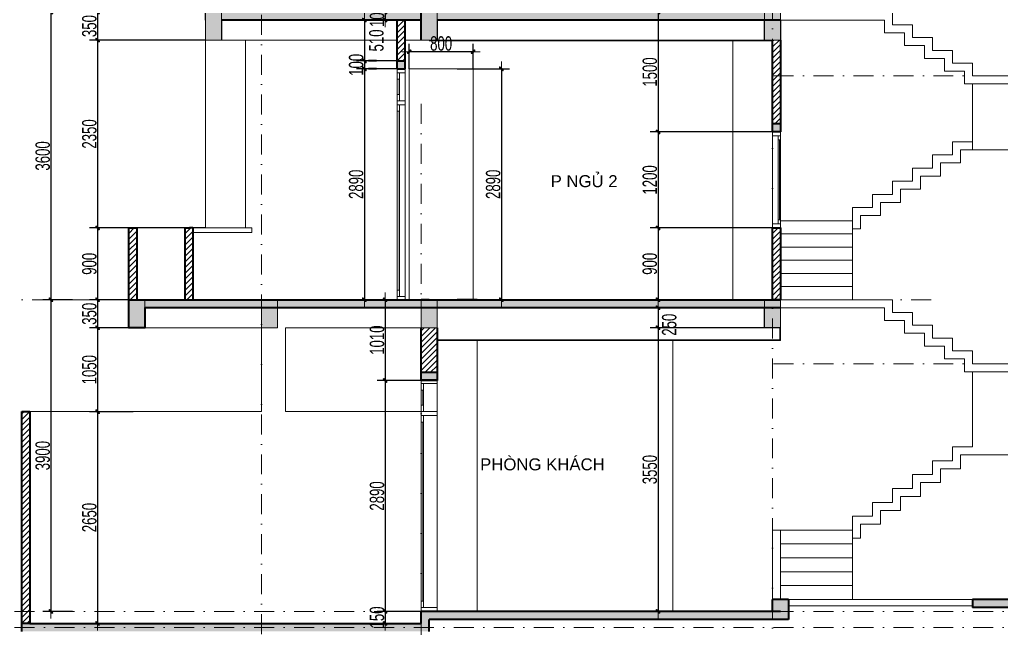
# Model space of a CAD drawing. Header units: inches. Extents: x 921646 to 2157952, y -92667 to 262089.
# Drawn here: x 1948835 to 1961124, y 143480 to 151096 of the extents above; entities that cross this region are included whole.
import ezdxf
from ezdxf.enums import TextEntityAlignment as Align

# ---------------------------------------------------------------- set-up
doc = ezdxf.new("R2010")
doc.units = ezdxf.units.IN
doc.header["$MEASUREMENT"] = 0
doc.linetypes.add('DASHDOT', pattern=[1, 0.5, -0.25, 0, -0.25])
doc.layers.get('0').update_dxf_attribs({"lineweight": 9})
doc.layers.get('DEFPOINTS').update_dxf_attribs({"lineweight": 9})
for name, color, linetype, lineweight in [('00 gach chiu lua', 30, 'Continuous', 13), ('01-WALL', 10, 'Continuous', 35), ('04-TRUC', 40, 'DASHDOT', 9), ('09-DIMOUT', 251, 'Continuous', 9), ('11 CUA', 42, 'Continuous', 15), ('13-VATDUNG', 104, 'Continuous', 13), ('CUA', 3, 'Continuous', 18)]:
    doc.layers.add(name, color=color, linetype=linetype, lineweight=lineweight)
doc.layers.add('02-TEXT', color=7, linetype='Continuous')
doc.layers.add('SectionCutEdges', color=7, linetype='Continuous')
doc.styles.add('C', font='VHARIAL.TTF')
doc.styles.add('KICHTHUOC', font='VHELVCN.TTF', dxfattribs={"width": 0.8})
doc.styles.add('KS Sophia 191015$0$GHICHU-C', font='arial.ttf', dxfattribs={"width": 0.7})
doc.dimstyles.new('Copy of 100', dxfattribs={"dimscale": 100, "dimtxt": 1.8, "dimasz": 0.003, "dimexe": 1, "dimexo": 0, "dimgap": 0.1, "dimtad": 1, "dimdec": 0, "dimdsep": 46, "dimtxsty": 'KICHTHUOC', "dimblk": '1A', "dimcen": 0.001, "dimdle": 1.5, "dimclrt": 3, "dimadec": 0, "dimazin": 0, "dimtfac": 1, "dimtdec": 0, "dimtix": 1, "dimtmove": 2, "dimatfit": 3, "dimldrblk": '1A', "dimfxl": 1, "dimtolj": 1, "dimtzin": 0, "dimarcsym": 0})

# ---------------------------------------------------------------- blocks, each defined once
blk = doc.blocks.new('*U42')
at = {"layer": '11 CUA'}
for points in [[(0, 2900), (-200, 2900), (-200, 2850), (0, 2850)], [(-170, 2770), (-200, 2770), (-200, 2850), (-170, 2850)], [(-170, 2500), (-200, 2500), (-200, 2580), (-170, 2580)], [(0, 2500), (-200, 2500), (-200, 2450), (0, 2450)], [(-170, 2370), (-200, 2370), (-200, 2450), (-170, 2450)], [(-170, 50), (-200, 50), (-200, 130), (-170, 130)], [(0, 0), (-200, 0), (-200, 50), (0, 50)]]:
    blk.add_lwpolyline(points, close=True, dxfattribs=at)
for points in [[(0, 2850), (0, 2500)], [(-200, 2770), (-200, 2580)], [(-170, 2770), (-170, 2580)], [(-200, 2370), (-200, 130)], [(-170, 2370), (-170, 130)], [(0, 50), (0, 2450)]]:
    blk.add_lwpolyline(points, dxfattribs=at)
at = {"layer": '11 CUA', "const_width": 5}
for points in [[(-185, 2770), (-185, 2580)], [(-185, 2370), (-185, 130)]]:
    blk.add_lwpolyline(points, dxfattribs=at)
blk = doc.blocks.new('ưqeqweqeqeqeqw')
at = {"layer": '09-DIMOUT'}
h = blk.add_hatch(color=256, dxfattribs=at)
h.dxf.hatch_style = 1
h.paths.add_polyline_path([(1769227, 99389), (1769027, 99389), (1769027, 99039), (1769227, 99039)])
blk.add_lwpolyline([(1769027, 99039), (1769227, 99039), (1769227, 99389), (1769027, 99389)], close=True, dxfattribs=at)
blk = doc.blocks.new('*U46')
at = {"layer": '11 CUA'}
for points in [[(0, 2900), (-100, 2900), (-100, 2850), (0, 2850)], [(-70, 2770), (-100, 2770), (-100, 2850), (-70, 2850)], [(-70, 2500), (-100, 2500), (-100, 2580), (-70, 2580)], [(0, 2500), (-100, 2500), (-100, 2450), (0, 2450)], [(-70, 2370), (-100, 2370), (-100, 2450), (-70, 2450)], [(-70, 50), (-100, 50), (-100, 130), (-70, 130)], [(0, 0), (-100, 0), (-100, 50), (0, 50)]]:
    blk.add_lwpolyline(points, close=True, dxfattribs=at)
for points in [[(0, 2850), (0, 2500)], [(-100, 2770), (-100, 2580)], [(-70, 2770), (-70, 2580)], [(-100, 2370), (-100, 130)], [(-70, 2370), (-70, 130)], [(0, 50), (0, 2450)]]:
    blk.add_lwpolyline(points, dxfattribs=at)
at = {"layer": '11 CUA', "const_width": 5}
for points in [[(-85, 2770), (-85, 2580)], [(-85, 2370), (-85, 130)]]:
    blk.add_lwpolyline(points, dxfattribs=at)
blk = doc.blocks.new('*U47')
for p, q in [((100, 0), (100, -30)), ((1100, 0), (1100, -30)), ((50, -30), (1150, -30))]:
    blk.add_line(p, q)
for points in [[(0, 0), (50, 0), (50, -100), (0, -100)], [(1150, 0), (1200, 0), (1200, -100), (1150, -100)]]:
    blk.add_lwpolyline(points, close=True)
for points in [[(1150, 0), (50, 0)], [(1150, -100), (50, -100)]]:
    blk.add_lwpolyline(points)
at = {"color": 8}
blk.add_lwpolyline([(100, -15), (1100, -15)], dxfattribs=at)
at = {"style": 'KS Sophia 191015$0$GHICHU-C', "flags": 1}
for tag, p in [('TEN_CUA', (450, -174)), ('KICH_THUOC', (450, -290)), ('QUI_CACH', (450, -411))]:
    blk.add_attdef(tag, text='', height=50, dxfattribs=at).set_placement(p, align=Align.MIDDLE)
blk = doc.blocks.new('KTHUOC')
blk.add_hatch(color=256).paths.add_polyline_path([(-71, -42), (42, 71, -1), (71, 42), (-42, -71, -1)])
for p, q in [((-14, 14), (14, -14)), ((0, -200), (0, 200)), ((-300, 0), (300, 0))]:
    blk.add_line(p, q)
for points in [[(42, 71), (-71, -42)], [(-42, -71), (71, 42)]]:
    blk.add_lwpolyline(points)
for centre, start, end in [((57, 57), 315, 135), ((-57, -57), 135, 315)]:
    blk.add_arc(centre, 20, start, end)
blk = doc.blocks.new('1A')
at = {"layer": '00 gach chiu lua'}
blk.add_blockref('KTHUOC', (0, 0), dxfattribs=at)
blk = doc.blocks.new('*D75')
at = {"layer": '09-DIMOUT', "color": 0, "lineweight": -2, "transparency": 16777216}
for p, q in [((1953861, 151191), (1953310, 151191)), ((1953410, 151192), (1953410, 151192)), ((1953410, 151191), (1953410, 151091)), ((1953861, 151091), (1953310, 151091)), ((1953410, 151091), (1953410, 151091))]:
    blk.add_line(p, q, dxfattribs=at)
at = {"layer": 'DEFPOINTS', "color": 0, "transparency": 16777216}
for p in [(1953861, 151191), (1953410, 151091), (1953861, 151091)]:
    blk.add_point(p, dxfattribs=at)
at = {"layer": '09-DIMOUT', "color": 0, "lineweight": -2, "transparency": 16777216, "xscale": 0.3, "yscale": 0.3, "zscale": 0.3}
for p, rotation in [((1953410, 151191), 270), ((1953410, 151091), 90)]:
    blk.add_blockref('1A', p, dxfattribs=dict(at, rotation=rotation))
at = {"layer": '09-DIMOUT', "color": 3, "transparency": 16777216, "insert": (1953309, 151141), "char_height": 180, "attachment_point": 5, "rotation": 90, "style": 'KICHTHUOC'}
blk.add_mtext('\\A1;100', dxfattribs=at)
blk = doc.blocks.new('*D76')
at = {"layer": '09-DIMOUT', "color": 0, "lineweight": -2, "transparency": 16777216}
for p, q in [((1953600, 151091), (1953050, 151091)), ((1953150, 151091), (1953150, 150582)), ((1953600, 150581), (1953050, 150581))]:
    blk.add_line(p, q, dxfattribs=at)
at = {"layer": 'DEFPOINTS', "color": 0, "transparency": 16777216}
for p in [(1953600, 151091), (1953150, 150581), (1953600, 150581)]:
    blk.add_point(p, dxfattribs=at)
at = {"layer": '09-DIMOUT', "color": 0, "lineweight": -2, "transparency": 16777216, "xscale": 0.3, "yscale": 0.3, "zscale": 0.3}
for p, rotation in [((1953150, 151091), 90), ((1953150, 150581), 270)]:
    blk.add_blockref('1A', p, dxfattribs=dict(at, rotation=rotation))
at = {"layer": '09-DIMOUT', "color": 3, "transparency": 16777216, "insert": (1953301, 150836), "char_height": 180, "attachment_point": 5, "rotation": 90, "style": 'KICHTHUOC'}
blk.add_mtext('\\A1;510', dxfattribs=at)
blk = doc.blocks.new('*D77')
at = {"layer": '09-DIMOUT', "color": 0, "lineweight": -2, "transparency": 16777216}
for p, q in [((1953600, 150581), (1953050, 150581)), ((1953150, 150582), (1953150, 150582)), ((1953150, 150581), (1953150, 150481)), ((1953600, 150481), (1953050, 150481)), ((1953150, 150481), (1953150, 150481))]:
    blk.add_line(p, q, dxfattribs=at)
at = {"layer": 'DEFPOINTS', "color": 0, "transparency": 16777216}
for p in [(1953600, 150581), (1953150, 150481), (1953600, 150481)]:
    blk.add_point(p, dxfattribs=at)
at = {"layer": '09-DIMOUT', "color": 0, "lineweight": -2, "transparency": 16777216, "xscale": 0.3, "yscale": 0.3, "zscale": 0.3}
for p, rotation in [((1953150, 150581), 270), ((1953150, 150481), 90)]:
    blk.add_blockref('1A', p, dxfattribs=dict(at, rotation=rotation))
at = {"layer": '09-DIMOUT', "color": 3, "transparency": 16777216, "insert": (1953048, 150531), "char_height": 180, "attachment_point": 5, "rotation": 90, "style": 'KICHTHUOC'}
blk.add_mtext('\\A1;100', dxfattribs=at)
blk = doc.blocks.new('*D78')
at = {"layer": '09-DIMOUT', "color": 0, "lineweight": -2, "transparency": 16777216}
for p, q in [((1953600, 150481), (1953050, 150481)), ((1953150, 150481), (1953150, 147592)), ((1953600, 147591), (1953050, 147591))]:
    blk.add_line(p, q, dxfattribs=at)
at = {"layer": 'DEFPOINTS', "color": 0, "transparency": 16777216}
for p in [(1953600, 150481), (1953150, 147591), (1953600, 147591)]:
    blk.add_point(p, dxfattribs=at)
at = {"layer": '09-DIMOUT', "color": 0, "lineweight": -2, "transparency": 16777216, "xscale": 0.3, "yscale": 0.3, "zscale": 0.3}
for p, rotation in [((1953150, 150481), 90), ((1953150, 147591), 270)]:
    blk.add_blockref('1A', p, dxfattribs=dict(at, rotation=rotation))
at = {"layer": '09-DIMOUT', "color": 3, "transparency": 16777216, "insert": (1953048, 149036), "char_height": 180, "attachment_point": 5, "rotation": 90, "style": 'KICHTHUOC'}
blk.add_mtext('\\A1;2890', dxfattribs=at)
blk = doc.blocks.new('*D79')
at = {"layer": '09-DIMOUT', "color": 0, "lineweight": -2, "transparency": 16777216}
for p, q in [((1953861, 147591), (1953310, 147591)), ((1953410, 147591), (1953410, 146582)), ((1953861, 146581), (1953310, 146581))]:
    blk.add_line(p, q, dxfattribs=at)
at = {"layer": 'DEFPOINTS', "color": 0, "transparency": 16777216}
for p in [(1953861, 147591), (1953410, 146581), (1953861, 146581)]:
    blk.add_point(p, dxfattribs=at)
at = {"layer": '09-DIMOUT', "color": 0, "lineweight": -2, "transparency": 16777216, "xscale": 0.3, "yscale": 0.3, "zscale": 0.3}
for p, rotation in [((1953410, 147591), 90), ((1953410, 146581), 270)]:
    blk.add_blockref('1A', p, dxfattribs=dict(at, rotation=rotation))
at = {"layer": '09-DIMOUT', "color": 3, "transparency": 16777216, "insert": (1953309, 147086), "char_height": 180, "attachment_point": 5, "rotation": 90, "style": 'KICHTHUOC'}
blk.add_mtext('\\A1;1010', dxfattribs=at)
blk = doc.blocks.new('*D80')
at = {"layer": '09-DIMOUT', "color": 0, "lineweight": -2, "transparency": 16777216}
for p, q in [((1953861, 146581), (1953310, 146581)), ((1953410, 146581), (1953410, 143692)), ((1953861, 143691), (1953310, 143691))]:
    blk.add_line(p, q, dxfattribs=at)
at = {"layer": 'DEFPOINTS', "color": 0, "transparency": 16777216}
for p in [(1953861, 146581), (1953410, 143691), (1953861, 143691)]:
    blk.add_point(p, dxfattribs=at)
at = {"layer": '09-DIMOUT', "color": 0, "lineweight": -2, "transparency": 16777216, "xscale": 0.3, "yscale": 0.3, "zscale": 0.3}
for p, rotation in [((1953410, 146581), 90), ((1953410, 143691), 270)]:
    blk.add_blockref('1A', p, dxfattribs=dict(at, rotation=rotation))
at = {"layer": '09-DIMOUT', "color": 3, "transparency": 16777216, "insert": (1953309, 145136), "char_height": 180, "attachment_point": 5, "rotation": 90, "style": 'KICHTHUOC'}
blk.add_mtext('\\A1;2890', dxfattribs=at)
blk = doc.blocks.new('*D81')
at = {"layer": '09-DIMOUT', "color": 0, "lineweight": -2, "transparency": 16777216}
for p, q in [((1953861, 143691), (1953310, 143691)), ((1953410, 143692), (1953410, 143692)), ((1953410, 143691), (1953410, 143541)), ((1953861, 143541), (1953310, 143541)), ((1953410, 143541), (1953410, 143541))]:
    blk.add_line(p, q, dxfattribs=at)
at = {"layer": 'DEFPOINTS', "color": 0, "transparency": 16777216}
for p in [(1953861, 143691), (1953410, 143541), (1953861, 143541)]:
    blk.add_point(p, dxfattribs=at)
at = {"layer": '09-DIMOUT', "color": 0, "lineweight": -2, "transparency": 16777216, "xscale": 0.3, "yscale": 0.3, "zscale": 0.3}
for p, rotation in [((1953410, 143691), 270), ((1953410, 143541), 90)]:
    blk.add_blockref('1A', p, dxfattribs=dict(at, rotation=rotation))
at = {"layer": '09-DIMOUT', "color": 3, "transparency": 16777216, "insert": (1953309, 143616), "char_height": 180, "attachment_point": 5, "rotation": 90, "style": 'KICHTHUOC'}
blk.add_mtext('\\A1;150', dxfattribs=at)
blk = doc.blocks.new('*D87')
at = {"layer": '09-DIMOUT', "color": 0, "lineweight": -2, "transparency": 16777216}
for p, q in [((1957261, 151191), (1956726, 151191)), ((1956826, 151191), (1956826, 149692)), ((1958261, 149691), (1956726, 149691))]:
    blk.add_line(p, q, dxfattribs=at)
at = {"layer": 'DEFPOINTS', "color": 0, "transparency": 16777216}
for p in [(1957261, 151191), (1956826, 149691), (1958261, 149691)]:
    blk.add_point(p, dxfattribs=at)
at = {"layer": '09-DIMOUT', "color": 0, "lineweight": -2, "transparency": 16777216, "xscale": 0.3, "yscale": 0.3, "zscale": 0.3}
for p, rotation in [((1956826, 151191), 90), ((1956826, 149691), 270)]:
    blk.add_blockref('1A', p, dxfattribs=dict(at, rotation=rotation))
at = {"layer": '09-DIMOUT', "color": 3, "transparency": 16777216, "insert": (1956724, 150441), "char_height": 180, "attachment_point": 5, "rotation": 90, "style": 'KICHTHUOC'}
blk.add_mtext('\\A1;1500', dxfattribs=at)
blk = doc.blocks.new('*D88')
at = {"layer": '09-DIMOUT', "color": 0, "lineweight": -2, "transparency": 16777216}
for p, q in [((1958261, 149691), (1956726, 149691)), ((1956826, 149691), (1956826, 148492)), ((1958261, 148491), (1956726, 148491))]:
    blk.add_line(p, q, dxfattribs=at)
at = {"layer": 'DEFPOINTS', "color": 0, "transparency": 16777216}
for p in [(1958261, 149691), (1956826, 148491), (1958261, 148491)]:
    blk.add_point(p, dxfattribs=at)
at = {"layer": '09-DIMOUT', "color": 0, "lineweight": -2, "transparency": 16777216, "xscale": 0.3, "yscale": 0.3, "zscale": 0.3}
for p, rotation in [((1956826, 149691), 90), ((1956826, 148491), 270)]:
    blk.add_blockref('1A', p, dxfattribs=dict(at, rotation=rotation))
at = {"layer": '09-DIMOUT', "color": 3, "transparency": 16777216, "insert": (1956724, 149091), "char_height": 180, "attachment_point": 5, "rotation": 90, "style": 'KICHTHUOC'}
blk.add_mtext('\\A1;1200', dxfattribs=at)
blk = doc.blocks.new('*D89')
at = {"layer": '09-DIMOUT', "color": 0, "lineweight": -2, "transparency": 16777216}
for p, q in [((1958261, 148491), (1956726, 148491)), ((1956826, 148491), (1956826, 147592)), ((1958211, 147591), (1956726, 147591))]:
    blk.add_line(p, q, dxfattribs=at)
at = {"layer": 'DEFPOINTS', "color": 0, "transparency": 16777216}
for p in [(1958261, 148491), (1956826, 147591), (1958211, 147591)]:
    blk.add_point(p, dxfattribs=at)
at = {"layer": '09-DIMOUT', "color": 0, "lineweight": -2, "transparency": 16777216, "xscale": 0.3, "yscale": 0.3, "zscale": 0.3}
for p, rotation in [((1956826, 148491), 90), ((1956826, 147591), 270)]:
    blk.add_blockref('1A', p, dxfattribs=dict(at, rotation=rotation))
at = {"layer": '09-DIMOUT', "color": 3, "transparency": 16777216, "insert": (1956724, 148041), "char_height": 180, "attachment_point": 5, "rotation": 90, "style": 'KICHTHUOC'}
blk.add_mtext('\\A1;900', dxfattribs=at)
blk = doc.blocks.new('*D90')
at = {"layer": '09-DIMOUT', "color": 0, "lineweight": -2, "transparency": 16777216}
for p, q in [((1958161, 147491), (1956726, 147491)), ((1956826, 147491), (1956826, 147242)), ((1958161, 147241), (1956726, 147241))]:
    blk.add_line(p, q, dxfattribs=at)
at = {"layer": 'DEFPOINTS', "color": 0, "transparency": 16777216}
for p in [(1958161, 147491), (1956826, 147241), (1958161, 147241)]:
    blk.add_point(p, dxfattribs=at)
at = {"layer": '09-DIMOUT', "color": 0, "lineweight": -2, "transparency": 16777216, "xscale": 0.3, "yscale": 0.3, "zscale": 0.3}
for p, rotation in [((1956826, 147491), 90), ((1956826, 147241), 270)]:
    blk.add_blockref('1A', p, dxfattribs=dict(at, rotation=rotation))
at = {"layer": '09-DIMOUT', "color": 3, "transparency": 16777216, "insert": (1956967, 147279), "char_height": 180, "attachment_point": 5, "rotation": 90, "style": 'KICHTHUOC'}
blk.add_mtext('\\A1;250', dxfattribs=at)
blk = doc.blocks.new('*D91')
at = {"layer": '09-DIMOUT', "color": 0, "lineweight": -2, "transparency": 16777216}
for p, q in [((1958161, 147241), (1956726, 147241)), ((1956826, 147241), (1956826, 143692)), ((1958361, 143691), (1956726, 143691))]:
    blk.add_line(p, q, dxfattribs=at)
at = {"layer": 'DEFPOINTS', "color": 0, "transparency": 16777216}
for p in [(1958161, 147241), (1956826, 143691), (1958361, 143691)]:
    blk.add_point(p, dxfattribs=at)
at = {"layer": '09-DIMOUT', "color": 0, "lineweight": -2, "transparency": 16777216, "xscale": 0.3, "yscale": 0.3, "zscale": 0.3}
for p, rotation in [((1956826, 147241), 90), ((1956826, 143691), 270)]:
    blk.add_blockref('1A', p, dxfattribs=dict(at, rotation=rotation))
at = {"layer": '09-DIMOUT', "color": 3, "transparency": 16777216, "insert": (1956724, 145466), "char_height": 180, "attachment_point": 5, "rotation": 90, "style": 'KICHTHUOC'}
blk.add_mtext('\\A1;3550', dxfattribs=at)
blk = doc.blocks.new('*D97')
at = {"layer": '09-DIMOUT', "color": 0, "lineweight": -2, "transparency": 16777216}
for p, q in [((1951161, 151191), (1949710, 151191)), ((1949810, 151191), (1949810, 150842)), ((1951161, 150841), (1949710, 150841))]:
    blk.add_line(p, q, dxfattribs=at)
at = {"layer": 'DEFPOINTS', "color": 0, "transparency": 16777216}
for p in [(1951161, 151191), (1949810, 150841), (1951161, 150841)]:
    blk.add_point(p, dxfattribs=at)
at = {"layer": '09-DIMOUT', "color": 0, "lineweight": -2, "transparency": 16777216, "xscale": 0.3, "yscale": 0.3, "zscale": 0.3}
for p, rotation in [((1949810, 151191), 90), ((1949810, 150841), 270)]:
    blk.add_blockref('1A', p, dxfattribs=dict(at, rotation=rotation))
at = {"layer": '09-DIMOUT', "color": 3, "transparency": 16777216, "insert": (1949708, 151016), "char_height": 180, "attachment_point": 5, "rotation": 90, "style": 'KICHTHUOC'}
blk.add_mtext('\\A1;350', dxfattribs=at)
blk = doc.blocks.new('*D98')
at = {"layer": '09-DIMOUT', "color": 0, "lineweight": -2, "transparency": 16777216}
for p, q in [((1951161, 150841), (1949710, 150841)), ((1949810, 150841), (1949810, 148492)), ((1951161, 148491), (1949710, 148491))]:
    blk.add_line(p, q, dxfattribs=at)
at = {"layer": 'DEFPOINTS', "color": 0, "transparency": 16777216}
for p in [(1951161, 150841), (1949810, 148491), (1951161, 148491)]:
    blk.add_point(p, dxfattribs=at)
at = {"layer": '09-DIMOUT', "color": 0, "lineweight": -2, "transparency": 16777216, "xscale": 0.3, "yscale": 0.3, "zscale": 0.3}
for p, rotation in [((1949810, 150841), 90), ((1949810, 148491), 270)]:
    blk.add_blockref('1A', p, dxfattribs=dict(at, rotation=rotation))
at = {"layer": '09-DIMOUT', "color": 3, "transparency": 16777216, "insert": (1949708, 149666), "char_height": 180, "attachment_point": 5, "rotation": 90, "style": 'KICHTHUOC'}
blk.add_mtext('\\A1;2350', dxfattribs=at)
blk = doc.blocks.new('*D99')
at = {"layer": '09-DIMOUT', "color": 0, "lineweight": -2, "transparency": 16777216}
for p, q in [((1951161, 148491), (1949710, 148491)), ((1949810, 148491), (1949810, 147592)), ((1950201, 147591), (1949710, 147591))]:
    blk.add_line(p, q, dxfattribs=at)
at = {"layer": 'DEFPOINTS', "color": 0, "transparency": 16777216}
for p in [(1951161, 148491), (1949810, 147591), (1950201, 147591)]:
    blk.add_point(p, dxfattribs=at)
at = {"layer": '09-DIMOUT', "color": 0, "lineweight": -2, "transparency": 16777216, "xscale": 0.3, "yscale": 0.3, "zscale": 0.3}
for p, rotation in [((1949810, 148491), 90), ((1949810, 147591), 270)]:
    blk.add_blockref('1A', p, dxfattribs=dict(at, rotation=rotation))
at = {"layer": '09-DIMOUT', "color": 3, "transparency": 16777216, "insert": (1949708, 148041), "char_height": 180, "attachment_point": 5, "rotation": 90, "style": 'KICHTHUOC'}
blk.add_mtext('\\A1;900', dxfattribs=at)
blk = doc.blocks.new('*D100')
at = {"layer": '09-DIMOUT', "color": 0, "lineweight": -2, "transparency": 16777216}
for p, q in [((1950201, 147591), (1949710, 147591)), ((1949810, 147591), (1949810, 147242)), ((1950201, 147241), (1949710, 147241))]:
    blk.add_line(p, q, dxfattribs=at)
at = {"layer": 'DEFPOINTS', "color": 0, "transparency": 16777216}
for p in [(1950201, 147591), (1949810, 147241), (1950201, 147241)]:
    blk.add_point(p, dxfattribs=at)
at = {"layer": '09-DIMOUT', "color": 0, "lineweight": -2, "transparency": 16777216, "xscale": 0.3, "yscale": 0.3, "zscale": 0.3}
for p, rotation in [((1949810, 147591), 90), ((1949810, 147241), 270)]:
    blk.add_blockref('1A', p, dxfattribs=dict(at, rotation=rotation))
at = {"layer": '09-DIMOUT', "color": 3, "transparency": 16777216, "insert": (1949708, 147416), "char_height": 180, "attachment_point": 5, "rotation": 90, "style": 'KICHTHUOC'}
blk.add_mtext('\\A1;350', dxfattribs=at)
blk = doc.blocks.new('*D101')
at = {"layer": '09-DIMOUT', "color": 0, "lineweight": -2, "transparency": 16777216}
for p, q in [((1950201, 147241), (1949710, 147241)), ((1949810, 147241), (1949810, 146192)), ((1950257, 146191), (1949710, 146191))]:
    blk.add_line(p, q, dxfattribs=at)
at = {"layer": 'DEFPOINTS', "color": 0, "transparency": 16777216}
for p in [(1950201, 147241), (1949810, 146191), (1950257, 146191)]:
    blk.add_point(p, dxfattribs=at)
at = {"layer": '09-DIMOUT', "color": 0, "lineweight": -2, "transparency": 16777216, "xscale": 0.3, "yscale": 0.3, "zscale": 0.3}
for p, rotation in [((1949810, 147241), 90), ((1949810, 146191), 270)]:
    blk.add_blockref('1A', p, dxfattribs=dict(at, rotation=rotation))
at = {"layer": '09-DIMOUT', "color": 3, "transparency": 16777216, "insert": (1949708, 146716), "char_height": 180, "attachment_point": 5, "rotation": 90, "style": 'KICHTHUOC'}
blk.add_mtext('\\A1;1050', dxfattribs=at)
blk = doc.blocks.new('*D102')
at = {"layer": '09-DIMOUT', "color": 0, "lineweight": -2, "transparency": 16777216}
for p, q in [((1950257, 146191), (1949710, 146191)), ((1949810, 146191), (1949810, 143542)), ((1950257, 143541), (1949710, 143541))]:
    blk.add_line(p, q, dxfattribs=at)
at = {"layer": 'DEFPOINTS', "color": 0, "transparency": 16777216}
for p in [(1950257, 146191), (1949810, 143541), (1950257, 143541)]:
    blk.add_point(p, dxfattribs=at)
at = {"layer": '09-DIMOUT', "color": 0, "lineweight": -2, "transparency": 16777216, "xscale": 0.3, "yscale": 0.3, "zscale": 0.3}
for p, rotation in [((1949810, 146191), 90), ((1949810, 143541), 270)]:
    blk.add_blockref('1A', p, dxfattribs=dict(at, rotation=rotation))
at = {"layer": '09-DIMOUT', "color": 3, "transparency": 16777216, "insert": (1949708, 144866), "char_height": 180, "attachment_point": 5, "rotation": 90, "style": 'KICHTHUOC'}
blk.add_mtext('\\A1;2650', dxfattribs=at)
blk = doc.blocks.new('*D103')
at = {"layer": '09-DIMOUT', "color": 0, "lineweight": -2, "transparency": 16777216}
for p, q in [((1954311, 150481), (1954965, 150481)), ((1954865, 150481), (1954865, 147592)), ((1954311, 147591), (1954965, 147591))]:
    blk.add_line(p, q, dxfattribs=at)
at = {"layer": 'DEFPOINTS', "color": 0, "transparency": 16777216}
for p in [(1954311, 150481), (1954311, 147591), (1954865, 147591)]:
    blk.add_point(p, dxfattribs=at)
at = {"layer": '09-DIMOUT', "color": 0, "lineweight": -2, "transparency": 16777216, "xscale": 0.3, "yscale": 0.3, "zscale": 0.3}
for p, rotation in [((1954865, 150481), 90), ((1954865, 147591), 270)]:
    blk.add_blockref('1A', p, dxfattribs=dict(at, rotation=rotation))
at = {"layer": '09-DIMOUT', "color": 3, "transparency": 16777216, "insert": (1954763, 149036), "char_height": 180, "attachment_point": 5, "rotation": 90, "style": 'KICHTHUOC'}
blk.add_mtext('\\A1;2890', dxfattribs=at)
blk = doc.blocks.new('*D104')
at = {"layer": '09-DIMOUT', "color": 0, "lineweight": -2, "transparency": 16777216}
for p, q in [((1953711, 150481), (1953711, 150795)), ((1954511, 150481), (1954511, 150795)), ((1954511, 150695), (1953711, 150695))]:
    blk.add_line(p, q, dxfattribs=at)
at = {"layer": 'DEFPOINTS', "color": 0, "transparency": 16777216}
for p in [(1953711, 150695), (1953711, 150481), (1954511, 150481)]:
    blk.add_point(p, dxfattribs=at)
at = {"layer": '09-DIMOUT', "color": 0, "lineweight": -2, "transparency": 16777216, "xscale": 0.3, "yscale": 0.3, "zscale": 0.3, "rotation": 180}
blk.add_blockref('1A', (1953711, 150695), dxfattribs=at)
at = {"layer": '09-DIMOUT', "color": 0, "lineweight": -2, "transparency": 16777216, "xscale": 0.3, "yscale": 0.3, "zscale": 0.3}
blk.add_blockref('1A', (1954511, 150695), dxfattribs=at)
at = {"layer": '09-DIMOUT', "color": 3, "transparency": 16777216, "insert": (1954111, 150797), "char_height": 180, "attachment_point": 5, "style": 'KICHTHUOC'}
blk.add_mtext('\\A1;800', dxfattribs=at)
blk = doc.blocks.new('*D527')
at = {"layer": '09-DIMOUT', "color": 0, "lineweight": -2, "transparency": 16777216}
for p, q in [((1949498, 151191), (1949126, 151191)), ((1949226, 151191), (1949226, 147592)), ((1949498, 147591), (1949126, 147591))]:
    blk.add_line(p, q, dxfattribs=at)
at = {"layer": 'DEFPOINTS', "color": 0, "transparency": 16777216}
for p in [(1949498, 151191), (1949226, 147591), (1949498, 147591)]:
    blk.add_point(p, dxfattribs=at)
at = {"layer": '09-DIMOUT', "color": 0, "lineweight": -2, "transparency": 16777216, "xscale": 0.3, "yscale": 0.3, "zscale": 0.3}
for p, rotation in [((1949226, 151191), 90), ((1949226, 147591), 270)]:
    blk.add_blockref('1A', p, dxfattribs=dict(at, rotation=rotation))
at = {"layer": '09-DIMOUT', "color": 3, "transparency": 16777216, "insert": (1949124, 149391), "char_height": 180, "attachment_point": 5, "rotation": 90, "style": 'KICHTHUOC'}
blk.add_mtext('\\A1;3600', dxfattribs=at)
blk = doc.blocks.new('*D528')
at = {"layer": '09-DIMOUT', "color": 0, "lineweight": -2, "transparency": 16777216}
for p, q in [((1949498, 147591), (1949126, 147591)), ((1949226, 147591), (1949226, 143692)), ((1949498, 143691), (1949126, 143691))]:
    blk.add_line(p, q, dxfattribs=at)
at = {"layer": 'DEFPOINTS', "color": 0, "transparency": 16777216}
for p in [(1949498, 147591), (1949226, 143691), (1949498, 143691)]:
    blk.add_point(p, dxfattribs=at)
at = {"layer": '09-DIMOUT', "color": 0, "lineweight": -2, "transparency": 16777216, "xscale": 0.3, "yscale": 0.3, "zscale": 0.3}
for p, rotation in [((1949226, 147591), 90), ((1949226, 143691), 270)]:
    blk.add_blockref('1A', p, dxfattribs=dict(at, rotation=rotation))
at = {"layer": '09-DIMOUT', "color": 3, "transparency": 16777216, "insert": (1949124, 145641), "char_height": 180, "attachment_point": 5, "rotation": 90, "style": 'KICHTHUOC'}
blk.add_mtext('\\A1;3900', dxfattribs=at)

msp = doc.modelspace()

# ---------------------------------------------------------------- hatches: boundary and pattern name
at = {"layer": '09-DIMOUT'}
h = msp.add_hatch(dxfattribs=at)
h.set_pattern_fill('ANSI31', color=256, scale=400)
h.paths.add_polyline_path([(1948960.8, 146191.5), (1948860.8, 146191.5), (1948860.8, 143541.5), (1948960.8, 143541.5)])
h.paths.add_polyline_path([(1950300.8, 148491.5), (1950200.8, 148491.5), (1950200.8, 147591.5), (1950300.8, 147591.5)])
h.paths.add_polyline_path([(1951000.8, 148491.5), (1950962.1, 148491.5), (1950900.8, 148491.5), (1950900.8, 147591.5), (1950962.1, 147591.5), (1951000.8, 147591.5)])
h.paths.add_polyline_path([(1954060.8, 147241.5), (1953860.8, 147241.5), (1953860.8, 146681.5), (1954060.8, 146681.5)])
h.paths.add_polyline_path([(1958360.8, 148491.5), (1958260.8, 148491.5), (1958260.8, 147591.5), (1958360.8, 147591.5)])
h.paths.add_polyline_path([(1958360.8, 150391.5), (1958260.8, 150391.5), (1958260.8, 149791.5), (1958360.8, 149791.5)])
h.paths.add_polyline_path([(1958360.8, 150841.5), (1958260.8, 150841.5), (1958260.8, 150391.5), (1958360.8, 150391.5)])
h.paths.add_polyline_path([(1951260.8, 151491.5), (1951160.8, 151491.5), (1951160.8, 151191.5), (1951260.8, 151191.5)])
h.paths.add_polyline_path([(1951660.8, 151491.5), (1951580.8, 151491.5), (1951560.8, 151491.5), (1951560.8, 151191.5), (1951660.8, 151191.5)])
h.paths.add_polyline_path([(1953660.8, 151091.5), (1953560.8, 151091.5), (1953560.8, 150581.5), (1953660.8, 150581.5)])
h.paths.add_polyline_path([(1957360.8, 154691.5), (1957260.8, 154691.5), (1957260.8, 153391.5), (1957360.8, 153391.5)])
h.paths.add_polyline_path([(1954760.8, 154691.5), (1954660.8, 154691.5), (1954660.8, 154181.5), (1954760.8, 154181.5)])
h.paths.add_polyline_path([(1953960.8, 155691.5), (1953860.8, 155691.5), (1953860.8, 154791.5), (1953960.8, 154791.5)])
h.paths.add_polyline_path([(1958360.8, 154991.5), (1958260.8, 154991.5), (1958260.8, 154791.5), (1958360.8, 154791.5)])
h.paths.add_polyline_path([(1960860.8, 154991.5), (1960760.8, 154991.5), (1960760.8, 154791.5), (1960860.8, 154791.5)])
h.paths.add_polyline_path([(1970360.8, 154441.5), (1970160.8, 154441.5), (1970160.8, 150391.5), (1970360.8, 150391.5)])
h.paths.add_polyline_path([(1967010.8, 150291.5), (1966910.8, 150291.5), (1966910.8, 148966.5), (1967010.8, 148966.5)])
h.paths.add_polyline_path([(1970360.8, 150041.5), (1970160.8, 150041.5), (1970160.8, 146791.5), (1970360.8, 146791.5)])
h.paths.add_polyline_path([(1970360.8, 146441.5), (1970160.8, 146441.5), (1970160.8, 143841.5), (1970360.8, 143841.5)])
h.paths.add_polyline_path([(1967210.8, 146691.5), (1967110.8, 146691.5), (1967110.8, 146041.5), (1967210.8, 146041.5)])
h = msp.add_hatch(color=256, dxfattribs=at)
h.dxf.hatch_style = 1
h.paths.add_polyline_path([(1951860.8, 154791.5), (1951360.8, 154791.5), (1951360.8, 154691.5), (1951860.8, 154691.5)])
h.paths.add_polyline_path([(1952460.8, 154791.5), (1951860.8, 154791.5), (1951860.8, 154691.5), (1952460.8, 154691.5)])
h.paths.add_polyline_path([(1958260.8, 154791.5), (1954010.8, 154791.5), (1954010.8, 154691.5), (1958260.8, 154691.5)])
h.paths.add_polyline_path([(1961660.8, 154791.5), (1960760.8, 154791.5), (1960760.8, 154691.5), (1961660.8, 154691.5)])
h.paths.add_polyline_path([(1970160.8, 154791.5), (1961860.8, 154791.5), (1961860.8, 154691.5), (1970160.8, 154691.5)])
h.paths.add_polyline_path([(1951860.8, 151191.5), (1951360.8, 151191.5), (1951360.8, 151091.5), (1951860.8, 151091.5)])
h.paths.add_polyline_path([(1953860.8, 151191.5), (1951860.8, 151191.5), (1951860.8, 151091.5), (1953860.8, 151091.5)])
h.paths.add_polyline_path([(1958160.8, 151191.5), (1954060.8, 151191.5), (1954060.8, 151091.5), (1958160.8, 151091.5)])
h.paths.add_polyline_path([(1958360.8, 149791.5), (1958260.8, 149791.5), (1958260.8, 149691.5), (1958360.8, 149691.5)])
h.paths.add_polyline_path([(1965260.8, 150391.5), (1961860.8, 150391.5), (1961860.8, 150291.5), (1965260.8, 150291.5)])
h.paths.add_polyline_path([(1970160.8, 150391.5), (1965360.8, 150391.5), (1965360.8, 150291.5), (1970160.8, 150291.5)])
h.paths.add_polyline_path([(1967010.8, 148966.5), (1966910.8, 148966.5), (1966910.8, 148866.5), (1967010.8, 148866.5)])
h.paths.add_polyline_path([(1967210.8, 146791.5), (1967110.8, 146791.5), (1967110.8, 146691.5), (1967210.8, 146691.5)])
h.paths.add_polyline_path([(1970160.8, 146791.5), (1967210.8, 146791.5), (1967210.8, 146691.5), (1970160.8, 146691.5)])
h.paths.add_polyline_path([(1967110.8, 146791.5), (1965460.8, 146791.5), (1965460.8, 146691.5), (1967110.8, 146691.5)])
h.paths.add_polyline_path([(1965360.8, 146791.5), (1961760.8, 146791.5), (1961760.8, 146691.5), (1965360.8, 146691.5)])
h.paths.add_polyline_path([(1951860.8, 147591.5), (1950400.8, 147591.5), (1950400.8, 147491.5), (1951860.8, 147491.5)])
h.paths.add_polyline_path([(1953860.8, 147591.5), (1953660.8, 147591.5), (1953660.8, 147581.5), (1953560.8, 147581.5), (1953560.8, 147591.5), (1952500.8, 147591.5), (1952400.8, 147591.5), (1952200.8, 147591.5), (1952060.8, 147591.5), (1952060.8, 147491.5), (1953860.8, 147491.5)])
h = msp.add_hatch(color=256, dxfattribs=at)
h.dxf.hatch_style = 1
h.paths.add_polyline_path([(1954060.8, 146591.5), (1954060.8, 146681.5), (1953860.8, 146681.5), (1953860.8, 146591.5)])
h.paths.add_polyline_path([(1953660.8, 150581.5), (1953560.8, 150581.5), (1953560.8, 150481.5), (1953660.8, 150481.5)])
h.paths.add_polyline_path([(1967110.8, 146041.5), (1967110.8, 145948.5), (1967210.8, 145948.5), (1967210.8, 146041.5)])
h = msp.add_hatch(color=256, dxfattribs=at)
h.dxf.hatch_style = 1
h.paths.add_polyline_path([(1954060.8, 147591.5), (1954060.8, 147491.5), (1954560.8, 147491.5), (1957010.8, 147491.5), (1957610.8, 147491.5), (1958160.8, 147491.5), (1958160.8, 147591.5)])
h.paths.add_polyline_path([(1957154.2, 147088.5), (1957154.2, 147469.9), (1956741.7, 147469.9), (1956741.7, 147088.5)], flags=9)
h = msp.add_hatch(color=256, dxfattribs=at)
h.dxf.hatch_style = 1
h.paths.add_polyline_path([(1951860.8, 143491.5), (1948860.8, 143491.5), (1948860.8, 143441.5), (1951860.8, 143441.5)])
h.paths.add_polyline_path([(1951860.8, 143541.5), (1948960.8, 143541.5), (1948860.8, 143541.5), (1948860.8, 143491.5), (1951860.8, 143491.5)])
h.paths.add_polyline_path([(1953860.8, 143491.5), (1951860.8, 143491.5), (1951860.8, 143441.5), (1953860.8, 143441.5)])
h.paths.add_polyline_path([(1953860.8, 143541.5), (1951860.8, 143541.5), (1951860.8, 143491.5), (1953860.8, 143491.5)])
h.paths.add_polyline_path([(1958260.8, 143691.5), (1953860.8, 143691.5), (1953860.8, 143491.5), (1953960.8, 143491.5), (1953960.8, 143591.5), (1958260.8, 143591.5)])
h.paths.add_polyline_path([(1953960.8, 143491.5), (1953860.8, 143491.5), (1953860.8, 143441.5), (1953960.8, 143441.5)])
h.paths.add_polyline_path([(1958460.8, 143841.5), (1958260.8, 143841.5), (1958260.8, 143691.5), (1958460.8, 143691.5)])
h.paths.add_polyline_path([(1958460.8, 143691.5), (1958260.8, 143691.5), (1958260.8, 143591.5), (1958460.8, 143591.5)])
h = msp.add_hatch(color=256, dxfattribs=at)
h.dxf.hatch_style = 1
h.paths.add_polyline_path([(1961760.8, 143841.5), (1961660.8, 143841.5), (1960760.8, 143841.5), (1960760.8, 143741.5), (1961760.8, 143741.5)])
h.paths.add_polyline_path([(1965360.8, 143841.5), (1961760.8, 143841.5), (1961760.8, 143741.5), (1965360.8, 143741.5)])
h.paths.add_polyline_path([(1970360.8, 143841.5), (1965360.8, 143841.5), (1965360.8, 143741.5), (1970260.8, 143741.5), (1970260.8, 143691.5), (1970360.8, 143691.5)])
h.paths.add_polyline_path([(1970360.8, 143691.5), (1970260.8, 143691.5), (1970260.8, 143491.5), (1970360.8, 143491.5)])
h.paths.add_polyline_path([(1970360.8, 143491.5), (1970260.8, 143491.5), (1970260.8, 143391.5), (1970360.8, 143391.5)])
h.paths.add_polyline_path([(1974257.9, 143491.5), (1970360.8, 143491.5), (1970360.8, 143391.5), (1974257.9, 143391.5)])

# ---------------------------------------------------------------- linework, layer by layer
at = {"layer": '01-WALL'}
for p, q in [((1953860.8, 151091.5), (1953860.8, 151191.5)), ((1953860.8, 151091.5), (1951360.8, 151091.5)), ((1953560.8, 150481.5), (1953560.8, 151091.5)), ((1953660.8, 150481.5), (1953660.8, 151091.5)), ((1953860.8, 150841.5), (1953860.8, 151091.5)), ((1958360.8, 151091.5), (1954060.8, 151091.5)), ((1958260.8, 149691.5), (1958260.8, 150841.5)), ((1958360.8, 150841.5), (1958360.8, 149691.5)), ((1953300.3, 150581.5), (1953200.3, 150581.5)), ((1953560.8, 150581.5), (1953660.8, 150581.5)), ((1953300.3, 150481.5), (1953200.3, 150481.5)), ((1953560.8, 150481.5), (1953660.8, 150481.5)), ((1958360.8, 149791.5), (1958260.8, 149791.5)), ((1958360.8, 149691.5), (1958260.8, 149691.5)), ((1950200.8, 148491.5), (1950300.8, 148491.5)), ((1950200.8, 147591.5), (1950200.8, 148491.5)), ((1950300.8, 148491.5), (1950300.8, 147591.5)), ((1950900.5, 148491.5), (1950962.1, 148491.5)), ((1950900.8, 148491.5), (1950900.8, 147591.5)), ((1951000.8, 148491.5), (1950962.1, 148491.5)), ((1951000.8, 148491.5), (1951000.8, 147591.5)), ((1957010.8, 147491.5), (1954560.8, 147491.5)), ((1957610.8, 147491.5), (1957010.8, 147491.5)), ((1958360.8, 147491.5), (1957610.8, 147491.5)), ((1953860.8, 146581.5), (1953860.8, 147241.5)), ((1954060.8, 147241.5), (1954060.8, 146581.5)), ((1954060.8, 146681.5), (1953860.8, 146681.5)), ((1954060.8, 146581.5), (1953860.8, 146581.5)), ((1948860.8, 143541.5), (1948860.8, 146191.5)), ((1948860.8, 146191.5), (1948960.8, 146191.5)), ((1948960.8, 146191.5), (1948960.8, 143541.5)), ((1958260.8, 143691.5), (1958260.8, 143841.5)), ((1958460.8, 143841.5), (1958260.8, 143841.5)), ((1958460.8, 143841.5), (1958460.8, 143591.5)), ((1961660.8, 143841.5), (1960760.8, 143841.5)), ((1960760.8, 143841.5), (1960760.8, 143741.5)), ((1953860.8, 143541.5), (1953860.8, 143691.5)), ((1958360.8, 143691.5), (1953860.8, 143691.5)), ((1970260.8, 143741.5), (1960760.8, 143741.5)), ((1948960.8, 143541.5), (1948860.8, 143541.5)), ((1948860.8, 143441.5), (1948860.8, 143541.5)), ((1948960.8, 143541.5), (1953860.8, 143541.5)), ((1958460.8, 143591.5), (1953960.8, 143591.5)), ((1953960.8, 143441.5), (1953960.8, 143591.5))]:
    msp.add_line(p, q, dxfattribs=at)
msp.add_lwpolyline([(1958260.8, 148491.5), (1958360.8, 148491.5), (1958360.8, 147591.5), (1958260.8, 147591.5)], close=True, dxfattribs=at)
msp.add_lwpolyline([(1954560.8, 147491.5), (1950400.8, 147491.5), (1950400.8, 147241.5), (1950200.8, 147241.5), (1950200.8, 147591.5), (1950300.8, 147591.5), (1950400.8, 147591.5), (1950487.8, 147591.5), (1950684.9, 147591.5), (1950858.8, 147591.5), (1950900.5, 147591.5), (1950962.1, 147591.5), (1951000.8, 147591.5), (1951680.8, 147591.5), (1951760.8, 147591.5), (1952200.8, 147591.5), (1952400.8, 147591.5), (1952500.8, 147591.5), (1953860.8, 147591.5), (1953960.8, 147591.5), (1953860.8, 147591.5), (1953960.8, 147591.5), (1954010.8, 147591.5), (1954060.8, 147591.5), (1954560.8, 147591.5), (1954310.8, 147591.5), (1957010.8, 147591.5), (1957260.8, 147591.5), (1957610.8, 147591.5), (1958060.8, 147591.5), (1958160.8, 147591.5), (1958260.8, 147591.5), (1958360.8, 147591.5)], dxfattribs=at)
at = {"layer": '04-TRUC', "ltscale": 500}
for p, q in [((1951860.8, 157159.2), (1951860.8, 142631.4)), ((1958260.8, 156359.2), (1958260.8, 141484.8)), ((1974525.3, 150391.5), (1958210.8, 150391.5)), ((1953860.8, 150041.5), (1953860.8, 141484.8)), ((1960245.3, 147591.5), (1945221.3, 147591.5)), ((1974525.3, 146791.5), (1958210.8, 146791.5)), ((1974525.3, 143691.5), (1945221.3, 143691.5)), ((1974525.3, 143491.5), (1945221.3, 143491.5))]:
    msp.add_line(p, q, dxfattribs=at)
at = {"layer": '09-DIMOUT'}
for p, q in [((1953960.8, 150841.5), (1958260.8, 150841.5)), ((1953960.8, 150831.5), (1958260.8, 150831.5)), ((1953710.8, 150481.5), (1953710.8, 147591.5)), ((1958350.8, 147241.5), (1958350.8, 147091.5)), ((1958360.8, 147241.5), (1958360.8, 147081.5)), ((1958350.8, 147091.5), (1954060.8, 147091.5)), ((1958360.8, 147081.5), (1954060.8, 147081.5)), ((1958260.8, 144709), (1958260.8, 143841.5))]:
    msp.add_line(p, q, dxfattribs=at)
at = {"layer": '13-VATDUNG'}
for p, q in [((1959760.8, 151031.5), (1959760.8, 151191.5)), ((1958360.8, 151091.5), (1959660.8, 151091.5)), ((1959660.8, 150931.5), (1959660.8, 151091.5)), ((1959910.8, 150931.5), (1959660.8, 150931.5)), ((1960010.8, 151031.5), (1959760.8, 151031.5)), ((1959910.8, 150771.5), (1959910.8, 150931.5)), ((1960010.8, 150871.5), (1960010.8, 151031.5)), ((1951160.8, 148491.5), (1951160.8, 150841.5)), ((1951360.8, 150841.5), (1951660.8, 150841.5)), ((1951660.8, 150841.5), (1951660.8, 148491.5)), ((1951660.8, 150841.5), (1953560.8, 150841.5)), ((1953660.8, 150841.5), (1953860.8, 150841.5)), ((1957760.8, 147591.5), (1957760.8, 150841.5)), ((1960260.8, 150871.5), (1960010.8, 150871.5)), ((1960260.8, 150711.5), (1960260.8, 150871.5)), ((1960160.8, 150771.5), (1959910.8, 150771.5)), ((1960160.8, 150611.5), (1960160.8, 150771.5)), ((1960510.8, 150711.5), (1960260.8, 150711.5)), ((1960510.8, 150551.5), (1960510.8, 150711.5)), ((1960410.8, 150611.5), (1960160.8, 150611.5)), ((1960410.8, 150451.5), (1960410.8, 150611.5)), ((1960760.8, 150551.5), (1960510.8, 150551.5)), ((1960760.8, 150391.5), (1960760.8, 150551.5)), ((1953710.8, 150481.5), (1954510.8, 150481.5)), ((1954510.8, 150481.5), (1954510.8, 147591.5)), ((1960660.8, 150451.5), (1960410.8, 150451.5)), ((1960660.8, 150291.5), (1960660.8, 150451.5)), ((1960760.8, 150391.5), (1961660.8, 150391.5)), ((1960660.8, 150291.5), (1961660.8, 150291.5)), ((1960760.8, 149467.9), (1960760.8, 150291.5)), ((1960510.8, 149403.2), (1960510.8, 149567.9)), ((1960510.8, 149567.9), (1960760.8, 149567.9)), ((1960610.8, 149303.2), (1960610.8, 149467.9)), ((1960610.8, 149467.9), (1961660.8, 149467.9)), ((1960260.8, 149238.5), (1960260.8, 149403.2)), ((1960260.8, 149403.2), (1960510.8, 149403.2)), ((1960010.8, 149073.8), (1960010.8, 149238.5)), ((1960010.8, 149238.5), (1960260.8, 149238.5)), ((1960360.8, 149138.5), (1960360.8, 149303.2)), ((1960360.8, 149303.2), (1960610.8, 149303.2)), ((1959760.8, 148909.1), (1959760.8, 149073.8)), ((1959760.8, 149073.8), (1960010.8, 149073.8)), ((1960110.8, 148973.8), (1960110.8, 149138.5)), ((1960110.8, 149138.5), (1960360.8, 149138.5)), ((1959860.8, 148809.1), (1959860.8, 148973.8)), ((1959860.8, 148973.8), (1960110.8, 148973.8)), ((1959510.8, 148744.4), (1959510.8, 148909.1)), ((1959510.8, 148909.1), (1959760.8, 148909.1)), ((1959260.8, 148579.7), (1959260.8, 148744.4)), ((1959260.8, 148744.4), (1959510.8, 148744.4)), ((1959610.8, 148644.4), (1959610.8, 148809.1)), ((1959610.8, 148809.1), (1959860.8, 148809.1)), ((1959360.8, 148479.7), (1959360.8, 148644.4)), ((1959360.8, 148644.4), (1959610.8, 148644.4)), ((1950900.5, 148491.5), (1950300.8, 148491.5)), ((1958360.8, 148579.7), (1959260.8, 148579.7)), ((1959260.8, 148579.7), (1959260.8, 147591.5)), ((1959260.8, 148479.7), (1959360.8, 148479.7)), ((1958360.8, 148415), (1959260.8, 148415)), ((1958360.8, 148250.3), (1959260.8, 148250.3)), ((1958360.8, 148085.6), (1959260.8, 148085.6)), ((1958360.8, 147920.9), (1959260.8, 147920.9)), ((1958360.8, 147756.2), (1959260.8, 147756.2)), ((1959660.8, 147491.5), (1958160.8, 147491.5)), ((1959760.8, 147591.5), (1958360.8, 147591.5)), ((1959660.8, 147331.5), (1959660.8, 147491.5)), ((1959760.8, 147431.5), (1959760.8, 147591.5)), ((1960010.8, 147431.5), (1959760.8, 147431.5)), ((1960010.8, 147271.5), (1960010.8, 147431.5)), ((1950400.8, 147241.5), (1951860.8, 147241.5)), ((1951860.8, 146191.5), (1951860.8, 147241.5)), ((1952160.8, 146191.5), (1952160.8, 147241.5)), ((1953860.8, 147241.5), (1952160.8, 147241.5)), ((1959910.8, 147331.5), (1959660.8, 147331.5)), ((1959910.8, 147171.5), (1959910.8, 147331.5)), ((1960260.8, 147271.5), (1960010.8, 147271.5)), ((1960260.8, 147111.5), (1960260.8, 147271.5)), ((1960160.8, 147171.5), (1959910.8, 147171.5)), ((1960160.8, 147011.5), (1960160.8, 147171.5)), ((1960510.8, 147111.5), (1960260.8, 147111.5)), ((1960510.8, 146951.5), (1960510.8, 147111.5)), ((1954560.8, 143691.5), (1954560.8, 147081.5)), ((1957010.8, 143691.5), (1957010.8, 147081.5)), ((1960410.8, 147011.5), (1960160.8, 147011.5)), ((1960410.8, 146851.5), (1960410.8, 147011.5)), ((1960760.8, 146951.5), (1960510.8, 146951.5)), ((1960760.8, 146791.5), (1960760.8, 146951.5)), ((1960660.8, 146851.5), (1960410.8, 146851.5)), ((1960660.8, 146691.5), (1960660.8, 146851.5)), ((1960760.8, 146791.5), (1961660.8, 146791.5)), ((1960660.8, 146691.5), (1961660.8, 146691.5)), ((1960760.8, 145750), (1960760.8, 146691.5)), ((1951860.8, 146191.5), (1948960.8, 146191.5)), ((1953860.8, 146191.5), (1952160.8, 146191.5)), ((1960510.8, 145576.5), (1960510.8, 145750)), ((1960510.8, 145750), (1960760.8, 145750)), ((1960610.8, 145476.5), (1960610.8, 145650)), ((1960610.8, 145650), (1961660.8, 145650)), ((1960260.8, 145403), (1960260.8, 145576.5)), ((1960260.8, 145576.5), (1960510.8, 145576.5)), ((1960010.8, 145229.5), (1960010.8, 145403)), ((1960010.8, 145403), (1960260.8, 145403)), ((1960360.8, 145303), (1960360.8, 145476.5)), ((1960360.8, 145476.5), (1960610.8, 145476.5)), ((1960110.8, 145129.5), (1960110.8, 145303)), ((1960110.8, 145303), (1960360.8, 145303)), ((1959760.8, 145056), (1959760.8, 145229.5)), ((1959760.8, 145229.5), (1960010.8, 145229.5)), ((1959510.8, 144882.5), (1959510.8, 145056)), ((1959510.8, 145056), (1959760.8, 145056)), ((1959860.8, 144956), (1959860.8, 145129.5)), ((1959860.8, 145129.5), (1960110.8, 145129.5)), ((1959610.8, 144782.5), (1959610.8, 144956)), ((1959610.8, 144956), (1959860.8, 144956)), ((1959260.8, 144882.5), (1959510.8, 144882.5)), ((1959260.8, 144882.5), (1959260.8, 143841.5)), ((1959360.8, 144782.5), (1959360.8, 144609)), ((1959360.8, 144782.5), (1959610.8, 144782.5)), ((1958360.8, 144709), (1958260.8, 144709)), ((1958360.8, 144709), (1959260.8, 144709)), ((1958360.8, 144709), (1958360.8, 143841.5)), ((1958360.8, 144535.5), (1959260.8, 144535.5)), ((1959260.8, 144609), (1959360.8, 144609)), ((1958360.8, 144362), (1959260.8, 144362)), ((1958360.8, 144188.5), (1959260.8, 144188.5)), ((1958360.8, 144015), (1959260.8, 144015)), ((1960760.8, 143841.5), (1958460.8, 143841.5)), ((1960760.8, 143761.5), (1958460.8, 143761.5))]:
    msp.add_line(p, q, dxfattribs=at)
msp.add_lwpolyline([(1951000.8, 148491.5), (1951740.8, 148491.5), (1951740.8, 148431.5), (1951000.8, 148431.5)], dxfattribs=at)
at = {"layer": 'SectionCutEdges'}
for p, q in [((1951160.8, 151091.5), (1951160.8, 151191.5)), ((1951360.8, 151091.5), (1951360.8, 150841.5)), ((1954060.8, 151091.5), (1954060.8, 150841.5)), ((1958160.8, 150841.5), (1958160.8, 151091.5)), ((1958360.8, 151091.5), (1958260.8, 151091.5)), ((1958360.8, 151091.5), (1958360.8, 150841.5)), ((1958160.8, 147241.5), (1958160.8, 147491.5)), ((1958360.8, 147241.5), (1958160.8, 147241.5))]:
    msp.add_line(p, q, dxfattribs=at)

# ---------------------------------------------------------------- block references
at = {"layer": '09-DIMOUT'}
for p in [(182133.7, 51802.1), (184833.7, 51802.1), (189133.7, 51802.1), (181173.7, 48202.1), (182833.7, 48202.1), (184833.7, 48202.1), (189133.7, 48202.1)]:
    msp.add_blockref('ưqeqweqeqeqeqw', p, dxfattribs=at)
at = {"layer": '11 CUA'}
for name, p in [('*U46', (1953660.8, 147581.5)), ('*U42', (1954060.8, 143691.5))]:
    msp.add_blockref(name, p, dxfattribs=at)
at = {"layer": 'CUA', "xscale": -1, "rotation": 270}
msp.add_blockref('*U47', (1958360.8, 148491.5), dxfattribs=at)

# ---------------------------------------------------------------- texts
at = {"layer": '02-TEXT', "style": 'C'}
for s, p in [('P NGñ 2', (1955900.8, 149000.3)), ('phßng kh¸ch', (1955379.2, 145456.7))]:
    msp.add_text(s, height=150, dxfattribs=at).set_placement(p, align=Align.CENTER)

# ---------------------------------------------------------------- dimensions: what is measured, and where the dimension line sits
at = {"layer": '09-DIMOUT'}
for base, p1, p2, picture, middle in [((1953410.5, 151091.5), (1953860.8, 151191.5), (1953860.8, 151091.5), '*D75', (1953308.6, 151141.5)), ((1949225.7, 147591.5), (1949497.7, 151191.5), (1949497.7, 147591.5), '*D527', (1949123.8, 149391.5)), ((1949810.1, 150841.5), (1951160.8, 151191.5), (1951160.8, 150841.5), '*D97', (1949708.2, 151016.5)), ((1956825.7, 149691.5), (1957260.8, 151191.5), (1958260.8, 149691.5), '*D87', (1956723.8, 150441.5)), ((1949810.1, 148491.5), (1951160.8, 150841.5), (1951160.8, 148491.5), '*D98', (1949708.2, 149666.5)), ((1953150, 150481.5), (1953600.3, 150581.5), (1953600.3, 150481.5), '*D77', (1953048, 150531.5)), ((1953150, 147591.5), (1953600.3, 150481.5), (1953600.3, 147591.5), '*D78', (1953048, 149036.5)), ((1954865.3, 147591.5), (1954310.8, 150481.5), (1954310.8, 147591.5), '*D103', (1954763.4, 149036.5)), ((1956825.7, 148491.5), (1958260.8, 149691.5), (1958260.8, 148491.5), '*D88', (1956723.8, 149091.5)), ((1949810.1, 147591.5), (1951160.8, 148491.5), (1950200.8, 147591.5), '*D99', (1949708.2, 148041.5)), ((1956825.7, 147591.5), (1958260.8, 148491.5), (1958210.8, 147591.5), '*D89', (1956723.8, 148041.5)), ((1949225.7, 143691.5), (1949497.7, 147591.5), (1949497.7, 143691.5), '*D528', (1949123.8, 145641.5)), ((1949810.1, 147241.5), (1950200.8, 147591.5), (1950200.8, 147241.5), '*D100', (1949708.2, 147416.5)), ((1953410.5, 146581.5), (1953860.8, 147591.5), (1953860.8, 146581.5), '*D79', (1953308.6, 147086.5)), ((1949810.1, 146191.5), (1950200.8, 147241.5), (1950256.7, 146191.5), '*D101', (1949708.2, 146716.5)), ((1956825.7, 143691.5), (1958160.8, 147241.5), (1958360.8, 143691.5), '*D91', (1956723.8, 145466.5)), ((1953410.5, 143691.5), (1953860.8, 146581.5), (1953860.8, 143691.5), '*D80', (1953308.6, 145136.5)), ((1949810.1, 143541.5), (1950256.7, 146191.5), (1950256.7, 143541.5), '*D102', (1949708.2, 144866.5)), ((1953410.5, 143541.5), (1953860.8, 143691.5), (1953860.8, 143541.5), '*D81', (1953308.6, 143616.5))]:
    dim = msp.add_linear_dim(base=base, p1=p1, p2=p2, angle=90, dimstyle='Copy of 100', dxfattribs=at)
    dim.commit()
    dim.dimension.update_dxf_attribs({"geometry": picture, "text_midpoint": middle})
for base, p1, p2, picture, middle in [((1953150, 150581.5), (1953600.3, 151091.5), (1953600.3, 150581.5), '*D76', (1953300.9, 150836.5)), ((1956825.7, 147241.5), (1958160.8, 147491.5), (1958160.8, 147241.5), '*D90', (1956967.4, 147278.6))]:
    dim = msp.add_linear_dim(base=base, p1=p1, p2=p2, angle=90, dimstyle='Copy of 100', dxfattribs=at)
    dim.commit()
    dim.dimension.update_dxf_attribs({"geometry": picture, "text_midpoint": middle, "dimtype": 160})
dim = msp.add_linear_dim(base=(1953710.8, 150694.8), p1=(1954510.8, 150481.5), p2=(1953710.8, 150481.5), dimstyle='Copy of 100', dxfattribs=at)
dim.commit()
dim.dimension.update_dxf_attribs({"geometry": '*D104', "text_midpoint": (1954110.8, 150796.8)})

doc.saveas('drawing.dxf')
